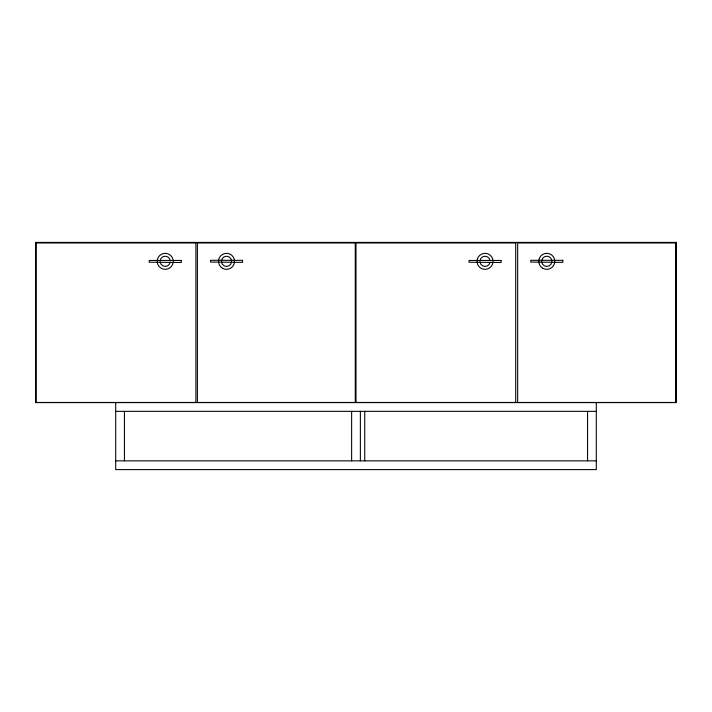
<?xml version="1.0" encoding="UTF-8"?>
<svg xmlns="http://www.w3.org/2000/svg" width="712" height="712" viewBox="0 0 712 712"><rect width="100%" height="100%" fill="white"/><g stroke="black" fill="none" stroke-linecap="round" stroke-linejoin="round"><path stroke-width="1.07" d="M115.7 411.34L596.3 411.34M115.7 460.86L596.3 460.86M596.3 402.6L596.3 469.6L115.7 469.6L115.7 402.6M587.56 411.34L587.56 460.86M364.74 411.34L364.74 460.86M360.37 411.34L360.37 460.86M351.63 411.34L351.63 460.86M124.44 411.34L124.44 460.86M551.853 261.865A5.091 5.091 0 0 1 541.716 261.865M541.716 260.806A5.091 5.091 0 0 1 551.853 260.806M492.998 262.176A8.01 8.01 0 0 1 480.556 267.979A8.01 8.01 0 0 1 481.276 254.264A8.01 8.01 0 0 1 493.042 261.34M490.016 262.399A5.091 5.091 0 0 1 479.968 261.865M479.968 260.806A5.091 5.091 0 0 1 490.096 260.806M231.596 261.865A5.091 5.091 0 0 1 221.468 261.865M221.468 260.806A5.091 5.091 0 0 1 231.596 260.806M173.185 262.176A8.01 8.01 0 0 1 160.734 267.979A8.01 8.01 0 0 1 161.455 254.264A8.01 8.01 0 0 1 173.23 261.34M170.195 262.399A5.091 5.091 0 0 1 160.147 261.865M160.147 260.806A5.091 5.091 0 0 1 170.284 260.806M676.4 242.4L35.6 242.4L35.6 402.6L676.4 402.6L676.4 242.4M195.889 242.988L36.178 242.988L36.178 402.458L195.889 402.458L195.889 242.988M355.27 242.988L197.402 242.988L197.402 402.458L355.27 402.458L355.27 242.988M515.702 242.988L356 242.988L356 402.458L515.702 402.458L515.702 242.988M675.528 242.988L517.66 242.988L517.66 402.458L675.528 402.458L675.528 242.988M242.552 260.316L210.512 260.316L210.512 262.06L242.552 262.354L242.552 260.316M562.8 260.316L530.76 260.316L530.76 262.06L562.8 262.354L562.8 260.316M181.24 260.458L149.2 260.458L149.2 262.212L181.24 262.505L181.24 260.458M501.052 260.458L469.012 260.458L469.012 262.212L501.052 262.505L501.052 260.458M542.775 268.273A8.01 8.01 0 0 0 554.79 261.34A8.01 8.01 0 0 0 542.775 254.398A8.01 8.01 0 0 0 542.775 268.273M222.527 268.273A8.01 8.01 0 0 0 234.542 261.34A8.01 8.01 0 0 0 222.527 254.398A8.01 8.01 0 0 0 222.527 268.273"/></g></svg>
